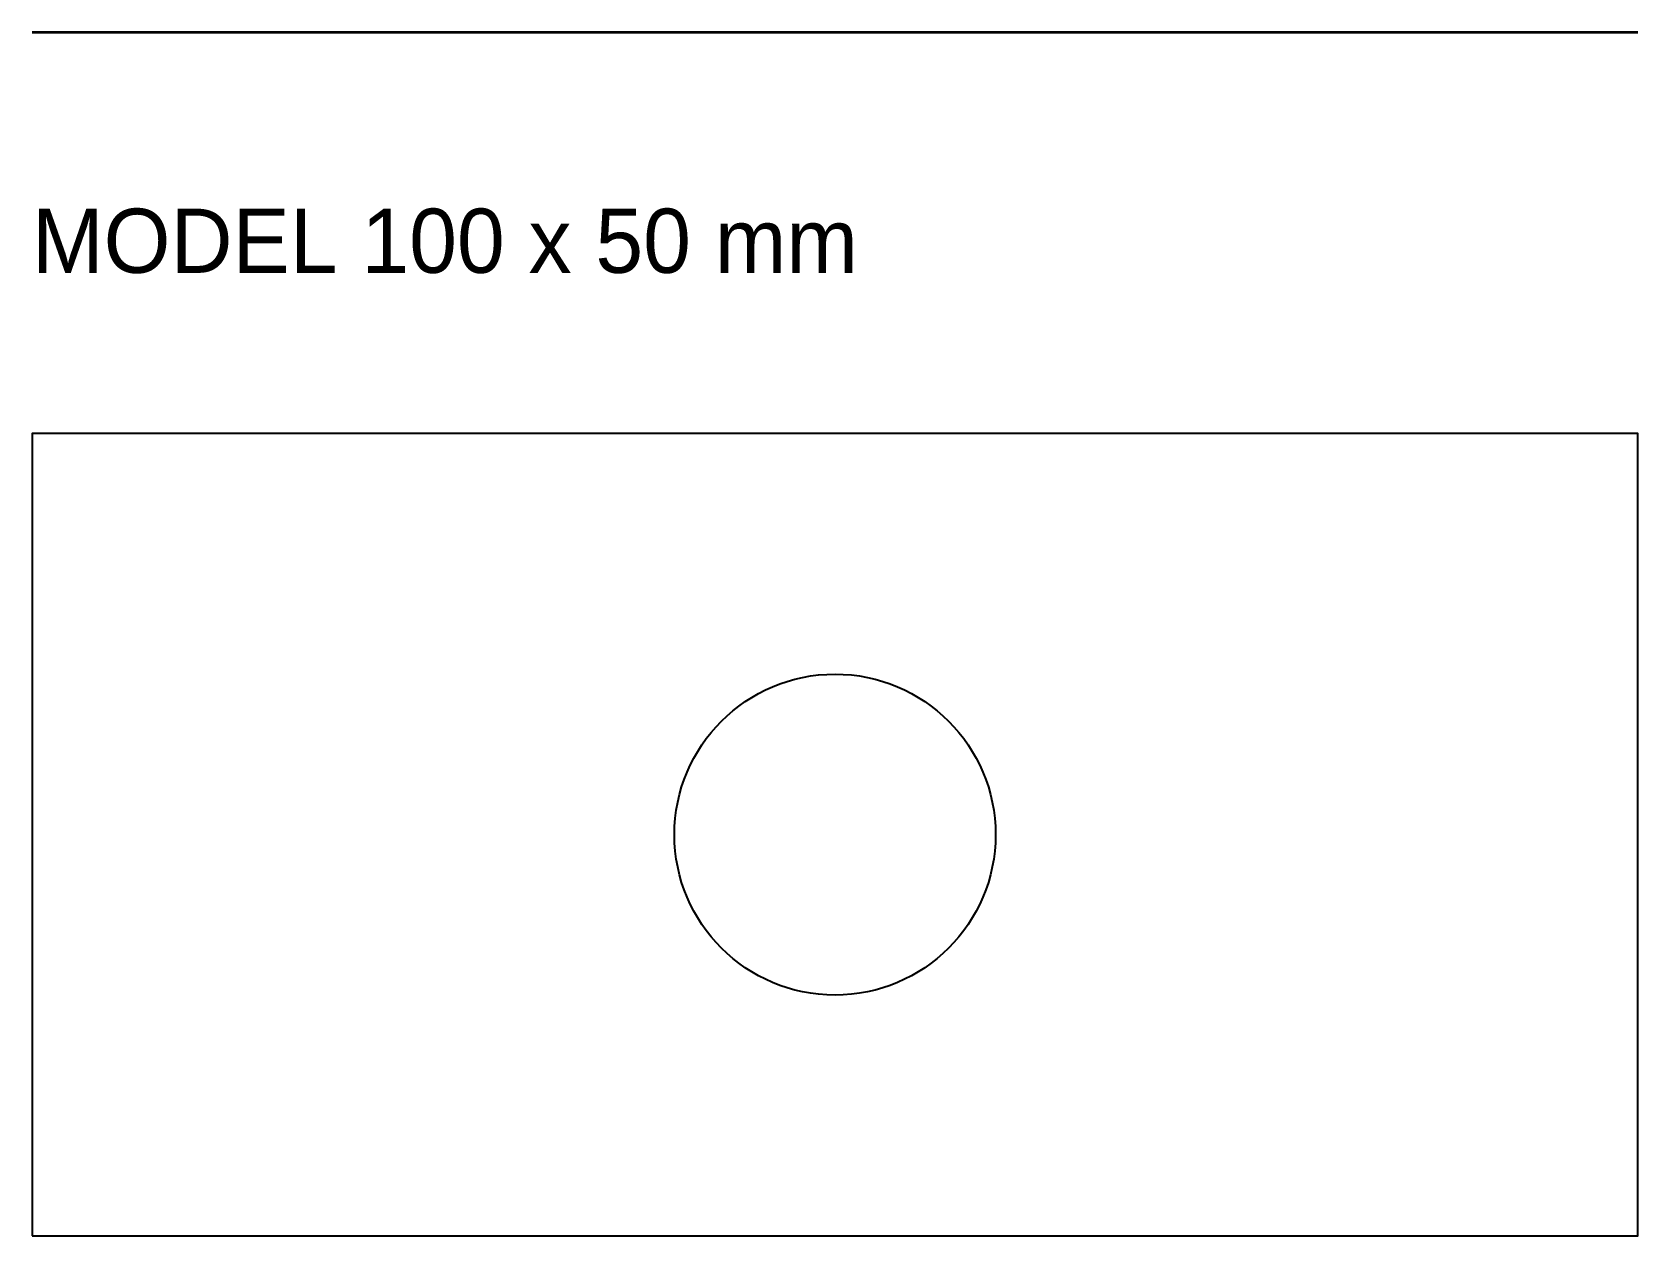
# Model space of a CAD drawing. Header units: millimetres. Extents: x 0 to 100, y 0 to 75.
import ezdxf

# ---------------------------------------------------------------- set-up
doc = ezdxf.new("R2010")
doc.units = ezdxf.units.MM
for name, color, linetype, lineweight in [('ANNOTATION', 2, 'Continuous', 18), ('GEOMETRY', 7, 'Continuous', 25), ('LOCKED', 1, 'Continuous', 35)]:
    doc.layers.add(name, color=color, linetype=linetype, lineweight=lineweight)

msp = doc.modelspace()

# ---------------------------------------------------------------- linework, layer by layer
at = {"layer": 'GEOMETRY'}
msp.add_line((0, 0), (100, 0), dxfattribs=at)
msp.add_lwpolyline([(0, 0), (100, 0), (100, 50), (0, 50)], close=True, dxfattribs=at)
msp.add_circle((50, 25), 10, dxfattribs=at)
at = {"layer": 'LOCKED'}
msp.add_line((0, 75), (100, 75), dxfattribs=at)

# ---------------------------------------------------------------- texts
at = {"layer": 'ANNOTATION'}
msp.add_text('MODEL 100 x 50 mm', height=4, dxfattribs=at).set_placement((0, 60))

doc.saveas('drawing.dxf')
